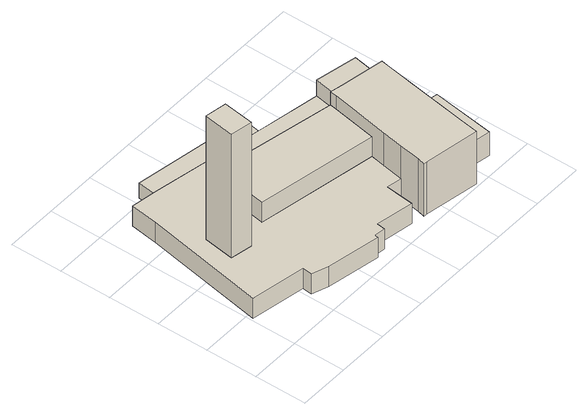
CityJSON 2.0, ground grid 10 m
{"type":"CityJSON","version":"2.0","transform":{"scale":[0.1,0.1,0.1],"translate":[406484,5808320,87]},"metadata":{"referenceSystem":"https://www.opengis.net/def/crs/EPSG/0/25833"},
"CityObjects":{
"building1":{"type":"Building","attributes":{"name":"Müggelturm","Gemeindeschluessel":"11000009","function":"31001_2081"},"address":[{"country":"Germany","locality":"Berlin","thoroughfareNumber":"1","thoroughfareName":"Straße zum Müggelturm"}],"children":["building1-1","building1-2","building1-3","building1-4","building1-5"]},
"building1-1":{"type":"BuildingPart","attributes":{"BezugspunktDach":"2200","measuredHeight":4.38,"storeysAboveGround":0},"parents":["building1"],"geometry":[{"type":"MultiSurface","lod":"1","boundaries":[[[0,1,2,3,4,5,6,7,8,9,10,11,12,13,14,15,16,17,18,19,20,21,22],[23,24,25,26]],[[27,28,29,30,31,32,33,34,35,36,37,38,39,40,41,42,43,44,45,46,47,48,49],[50,51,52,53]],[[27,49,22,21]],[[28,27,21,20]],[[29,28,20,19]],[[30,29,19,18]],[[31,30,18,17]],[[32,31,54,55,16]],[[33,32,55,56]],[[34,33,15,57,58,59]],[[35,34,58,60]],[[36,35,60,61]],[[37,36,62,61,63]],[[38,37,63,64,65]],[[39,38,66,67,68,9]],[[40,39,9,8]],[[41,40,8,7]],[[42,41,7,6]],[[43,42,6,5]],[[44,43,5,4]],[[45,44,4,3]],[[46,45,3,2]],[[47,46,2,1]],[[48,47,1,0]],[[49,48,0,22]],[[50,53,26,69,70]],[[51,50,70,71,24]],[[52,51,71,72,23]],[[53,52,23,72,69]],[[73,17,16,55,54]],[[56,55,16,15]],[[59,58,57,15,14]],[[60,58,14,13]],[[61,60,13,12]],[[63,61,62,12,11]],[[65,64,63,74,11,10]],[[9,68,67,75]],[[10,75,67,66]],[[70,69,26,25]],[[25,24,71,70]],[[24,23,72,71]],[[69,72,23,26]]]}]},
"building1-2":{"type":"BuildingPart","attributes":{"BezugspunktDach":"2200","measuredHeight":30.44,"storeysAboveGround":0},"parents":["building1"],"geometry":[{"type":"MultiSurface","lod":"1","boundaries":[[[76,77,78,79]],[[71,70,69,72]],[[71,24,23,79,78]],[[70,25,24,78,77]],[[69,26,25,77,76]],[[72,23,26,69,76,79]],[[72,23,24,71]],[[71,24,25,70]],[[70,25,26,69]],[[69,26,23,72]]]}]},
"building1-3":{"type":"BuildingPart","attributes":{"BezugspunktDach":"2200","measuredHeight":8.34,"storeysAboveGround":0},"parents":["building1"],"geometry":[{"type":"MultiSurface","lod":"1","boundaries":[[[80,81,82,83,84,85]],[[58,57,64,63,61,60]],[[14,13,60,85,84]],[[15,14,86,84,83]],[[11,10,64,82,81]],[[12,11,63,81,80]],[[60,13,12,87,80,85]],[[58,60,13,14]],[[88,57,58,86,14,15]],[[64,89,90,82]],[[57,83,90,89]],[[63,64,10,11]],[[61,63,11,12]],[[61,87,12,13,60]]]}]},
"building1-4":{"type":"BuildingPart","attributes":{"BezugspunktDach":"2200","measuredHeight":12.17,"storeysAboveGround":0},"parents":["building1"],"geometry":[{"type":"MultiSurface","lod":"1","boundaries":[[[91,92,93,94,95,96,97,98,99,100,101,102,103,104]],[[105,68,67,106,56,55,107,108,109,110,111,112,113,114]],[[105,114,104,103]],[[68,105,103,102]],[[75,9,102,101]],[[90,82,10,75,67,101,100]],[[106,66,64,89]],[[115,83,90,89,57,56,106,100,99]],[[16,15,99,98]],[[116,117,55,98,97]],[[108,107,97,96]],[[109,108,96,95]],[[110,109,95,94]],[[111,110,94,93]],[[112,111,93,92]],[[113,112,92,91]],[[114,113,91,104]],[[67,68,118,9,75]],[[67,75,10,66]],[[89,64,10,82,90]],[[57,89,90,83,115]],[[55,56,15,16]],[[119,107,55,117,116]]]}]},
"building1-5":{"type":"BuildingPart","attributes":{"BezugspunktDach":"2200","measuredHeight":7.78,"storeysAboveGround":0},"parents":["building1"],"geometry":[{"type":"MultiSurface","lod":"1","boundaries":[[[116,120,121,117]],[[54,122,107,55]],[[17,16,55,117,121]],[[122,54,121,120]],[[107,122,120,116]],[[54,55,16,17]],[[123,55,107,116,117]]]}]},
"building2":{"type":"Building","attributes":{"Gemeindeschluessel":"11000009","BezugspunktDach":"2200","function":"31001_2000","measuredHeight":3.26,"storeysAboveGround":1},"address":[{"country":"Germany","locality":"Berlin","thoroughfareNumber":"1 (2)","thoroughfareName":"Straße zum Müggelturm"}],"geometry":[{"type":"Solid","lod":"1","boundaries":[[[[124,125,126,127]],[[128,129,130,131]],[[128,131,127,126]],[[129,128,126,125]],[[130,129,125,124]],[[131,130,124,127]]]]}]},
"building3":{"type":"Building","attributes":{"Gemeindeschluessel":"11000009","BezugspunktDach":"2200","function":"31001_2000","measuredHeight":5.16,"storeysAboveGround":1},"address":[{"country":"Germany","locality":"Berlin","thoroughfareNumber":"1 (1)","thoroughfareName":"Straße zum Müggelturm"}],"geometry":[{"type":"Solid","lod":"1","boundaries":[[[[132,133,134,135]],[[136,137,138,139]],[[136,139,135,134]],[[137,136,134,133]],[[138,137,133,132]],[[139,138,132,135]]]]}]}
},
"vertices":[
[110,71,45],[108,52,45],[140,41,45],[242,22,45],[243,29,45],[264,26,45],[266,42,45],[338,29,45],[344,84,45],[373,79,45],[385,148,45],[154,190,45],[167,274,45],[148,277,45],[150,297,45],[402,247,45],[430,241,45],[441,306,45],[326,327,45],[106,368,45],[55,376,45],[47,323,45],[5,90,45],[58,176,45],[67,235,45],[108,228,45],[100,168,45],[47,323,1],[55,376,1],[106,368,1],[326,327,1],[441,306,1],[430,241,1],[402,247,1],[150,297,1],[148,277,1],[167,274,1],[154,190,1],[385,148,1],[373,79,1],[344,84,1],[338,29,1],[266,42,1],[264,26,1],[243,29,1],[242,22,1],[140,41,1],[108,52,1],[110,71,1],[5,90,1],[108,228,1],[67,235,1],[58,176,1],[100,168,1],[441,306,2],[430,241,2],[402,247,2],[402,247,4],[150,297,4],[150,297,39],[148,277,4],[167,274,4],[167,274,36],[154,190,4],[385,148,4],[385,148,11],[385,148,2],[380,119,2],[373,79,2],[100,168,11],[108,228,11],[67,235,11],[58,176,11],[441,306,8],[154,190,7],[380,119,45],
[100,168,316],[108,228,316],[67,235,316],[58,176,316],
[167,274,88],[154,190,88],[385,148,88],[402,247,88],[150,297,88],[148,277,88],[150,297,32],[167,274,30],[402,247,21],[400,233,4],[400,233,88],
[370,23,117],[475,5,117],[477,18,117],[480,39,117],[499,160,117],[508,214,117],[510,227,117],[430,241,117],[402,247,117],[400,233,117],[380,119,117],[373,79,117],[366,38,117],[363,24,117],[366,38,2],[400,233,2],[510,227,2],[508,214,2],[499,160,2],[480,39,2],[477,18,2],[475,5,2],[370,23,2],[363,24,2],[402,247,33],[510,227,80],[430,241,80],[373,79,19],[510,227,42],
[521,290,80],[441,306,80],[521,290,2],[430,241,42],
[326,327,35],[333,371,35],[112,408,35],[106,368,35],[112,408,2],[333,371,2],[326,327,2],[106,368,2],
[538,29,56],[555,150,56],[499,160,56],[480,39,56],[499,160,5],[555,150,5],[538,29,5],[480,39,5]
]}
